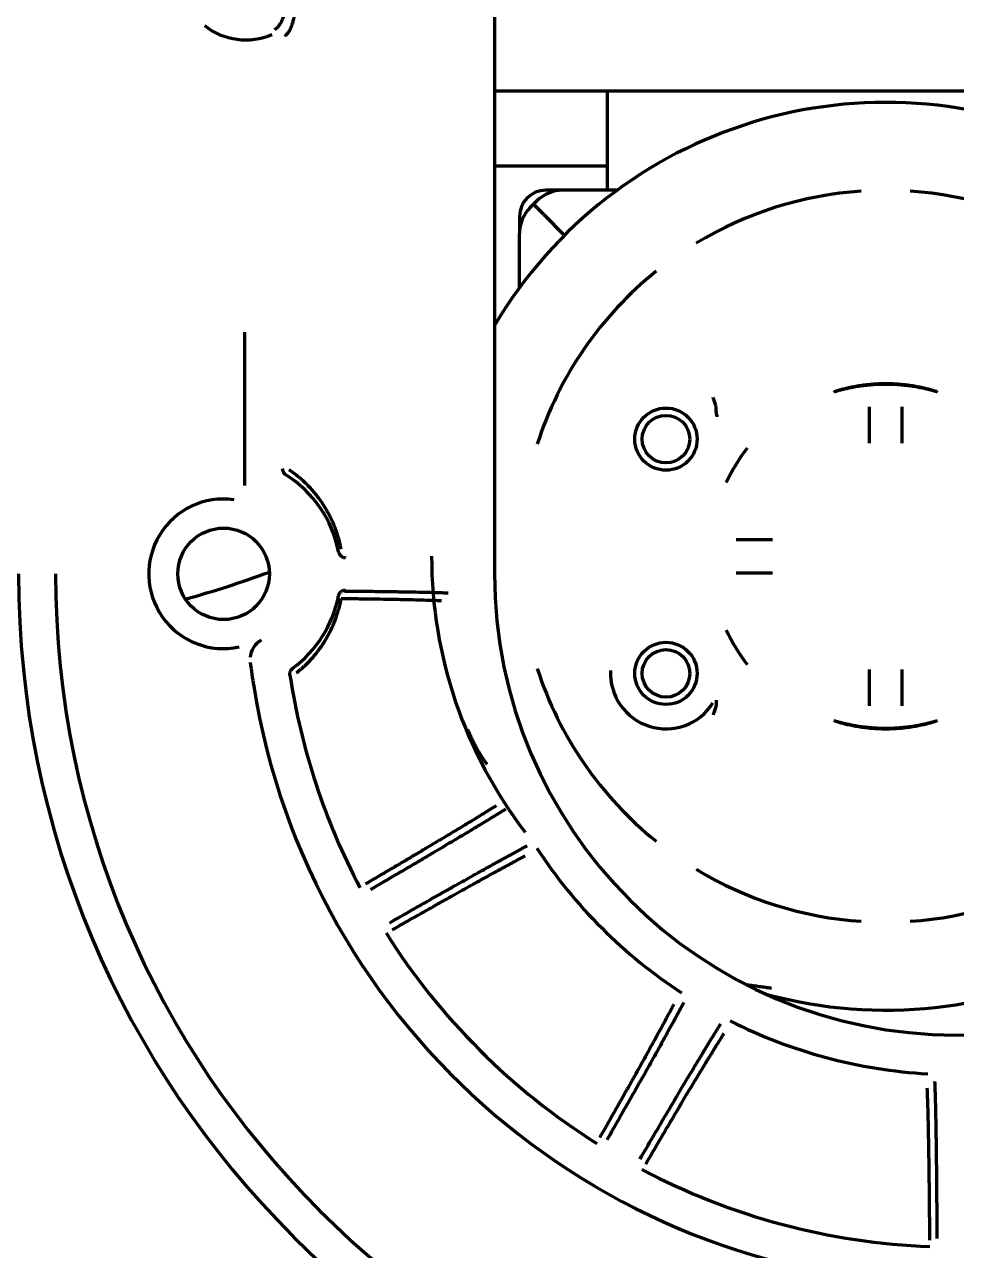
# Model space of a CAD drawing. Header units: inches. Extents: x -2898 to 7248, y 606 to 5598.
# Drawn here: x 3440.3 to 3503.9, y 4691.3 to 4775.1 of the extents above; entities that cross this region are included whole.
import ezdxf

# ---------------------------------------------------------------- set-up
doc = ezdxf.new("R2010")
doc.units = ezdxf.units.IN

msp = doc.modelspace()

# ---------------------------------------------------------------- linework, layer by layer
at = {"linetype": 'Continuous', "lineweight": 70}
for p, q in [((3472.347, 4781.571), (3472.347, 4737.548)), ((3472.347, 4770.548), (3535.346, 4770.548)), ((3480.047, 4763.748), (3480.047, 4770.55)), ((3480.047, 4765.398), (3472.345, 4765.398)), ((3475.232, 4763.016), (3475.005, 4762.789)), ((3477, 4763.748), (3475.847, 4763.748)), ((3480.717, 4763.748), (3476.999, 4763.748)), ((3474.779, 4762.563), (3475.005, 4762.789)), ((3475.713, 4762.082), (3475.005, 4762.789)), ((3475.713, 4762.082), (3475.005, 4762.789)), ((3474.047, 4761.948), (3474.047, 4760.795)), ((3475.713, 4762.082), (3477.127, 4760.668)), ((3475.713, 4762.082), (3477.127, 4760.668)), ((3474.047, 4757.078), (3474.047, 4760.795)), ((3455.274, 4754.046), (3455.274, 4743.586)), ((3487.466, 4748.581), (3487.466, 4748.905)), ((3487.466, 4728.914), (3487.466, 4728.59))]:
    msp.add_line(p, q, dxfattribs=at)
for centre, radius in [((3484.047, 4746.748), 2.125), ((3484.047, 4746.748), 1.625), ((3453.847, 4737.548), 3.125), ((3484.047, 4730.748), 2.125), ((3484.047, 4730.748), 1.625)]:
    msp.add_circle(centre, radius, dxfattribs=at)
for centre, radius, start, end in [((3455.347, 4778.548), 4.529, 231.71709, 293.53976), ((3499.047, 4738.748), 31, 254.7, 149.45625), ((3475.847, 4761.948), 1.8, 90, 180), ((3476.999, 4761.248), 2.5, 90, 135), ((3499.047, 4738.748), 24.991, 93.82427, 121.17573), ((3499.047, 4738.748), 24.991, 58.82427, 86.17573), ((3476.547, 4760.795), 2.5, 135, 180), ((3499.047, 4738.748), 24.991, 128.82427, 162.14701), ((3499.047, 4738.748), 11.996, 142.00464, 155.16062), ((3453.847, 4737.548), 7.991, 10.88963, 57.92406), ((3453.847, 4737.548), 5.109, 81.93308, 282.00746), ((3499.047, 4738.748), 31, 180, 217.4625), ((3503.847, 4737.548), 64, 180, 0), ((3503.847, 4737.548), 61.472, 180, 0), ((3431.047, 4808.048), 75, 285.62344, 290.22188), ((3503.847, 4737.548), 31.5, 180, 0), ((3453.847, 4737.548), 7.991, 306.29963, 349.11037), ((3499.047, 4738.748), 11.996, 204.83938, 217.99536), ((3505.484, 4737.811), 50.211, 187.19463, 189.09231), ((3503.847, 4737.548), 45.991, 188.65313, 207.78465), ((3499.047, 4738.748), 24.991, 197.85299, 231.17573), ((3484.047, 4730.748), 3.788, 177.16731, 327.75157), ((3503.847, 4737.548), 48.553, 189.09025, 350.90976), ((3503.847, 4737.548), 34.207, 213.232, 236.768), ((3499.047, 4738.748), 24.991, 238.82427, 266.17573), ((3499.047, 4738.748), 24.991, 273.82427, 301.17573), ((3503.847, 4737.548), 45.991, 212.21535, 237.78465), ((3503.847, 4737.548), 34.207, 243.232, 266.768), ((3503.847, 4737.548), 45.991, 242.21535, 267.78465)]:
    msp.add_arc(centre, radius, start, end, dxfattribs=at)
msp.add_ellipse((3457.157, 4731.711), major_axis=(1.341, 0.672), ratio=0.998626, start_param=1.621896, end_param=2.588167, dxfattribs=at)
for points, knots in [([(3458.222, 4774.473), (3458.235, 4774.485), (3458.247, 4774.499), (3458.267, 4774.524), (3458.273, 4774.533), (3458.287, 4774.551), (3458.293, 4774.56), (3458.326, 4774.611), (3458.353, 4774.658), (3458.393, 4774.738), (3458.407, 4774.766), (3458.427, 4774.81), (3458.433, 4774.825), (3458.446, 4774.856), (3458.453, 4774.872), (3458.486, 4774.953), (3458.511, 4775.022), (3458.559, 4775.169), (3458.582, 4775.246), (3458.615, 4775.367), (3458.625, 4775.408), (3458.646, 4775.492), (3458.656, 4775.535), (3458.684, 4775.665), (3458.702, 4775.754), (3458.734, 4775.935), (3458.748, 4776.028), (3458.775, 4776.217), (3458.786, 4776.313), (3458.802, 4776.459), (3458.806, 4776.509), (3458.815, 4776.608), (3458.82, 4776.657), (3458.839, 4776.907), (3458.849, 4777.108), (3458.863, 4777.515), (3458.867, 4777.72), (3458.871, 4778.03), (3458.871, 4778.134), (3458.872, 4778.341), (3458.873, 4778.549), (3458.872, 4778.756), (3458.871, 4778.963), (3458.871, 4779.066), (3458.868, 4779.273), (3458.867, 4779.377), (3458.863, 4779.583), (3458.86, 4779.685), (3458.849, 4779.99), (3458.839, 4780.192), (3458.816, 4780.489), (3458.807, 4780.587), (3458.791, 4780.734), (3458.786, 4780.782), (3458.774, 4780.879), (3458.768, 4780.927), (3458.748, 4781.069), (3458.734, 4781.162), (3458.702, 4781.343), (3458.684, 4781.432), (3458.656, 4781.561), (3458.641, 4781.624), (3458.625, 4781.687), (3458.615, 4781.728), (3458.609, 4781.749), (3458.582, 4781.85), (3458.559, 4781.927), (3458.511, 4782.072), (3458.486, 4782.141), (3458.447, 4782.238), (3458.434, 4782.269), (3458.407, 4782.329), (3458.394, 4782.357), (3458.367, 4782.411), (3458.353, 4782.436), (3458.326, 4782.484), (3458.313, 4782.506), (3458.273, 4782.566), (3458.247, 4782.598), (3458.222, 4782.622)], [0, 0, 0, 0, 0.015625, 0.015625, 0.023437, 0.023437, 0.03125, 0.03125, 0.0625, 0.0625, 0.078125, 0.078125, 0.085937, 0.085937, 0.09375, 0.09375, 0.125, 0.125, 0.15625, 0.15625, 0.171875, 0.171875, 0.1875, 0.1875, 0.21875, 0.21875, 0.25, 0.25, 0.28125, 0.28125, 0.296875, 0.296875, 0.3125, 0.3125, 0.375, 0.375, 0.4375, 0.4375, 0.46875, 0.46875, 0.5, 0.53125, 0.53125, 0.5625, 0.5625, 0.59375, 0.59375, 0.625, 0.625, 0.6875, 0.6875, 0.71875, 0.71875, 0.734375, 0.734375, 0.75, 0.75, 0.78125, 0.78125, 0.8125, 0.8125, 0.828125, 0.835937, 0.835937, 0.84375, 0.84375, 0.875, 0.875, 0.90625, 0.90625, 0.921875, 0.921875, 0.9375, 0.9375, 0.953125, 0.953125, 0.96875, 0.96875, 1, 1, 1, 1]), ([(3457.495, 4774.841), (3457.508, 4774.849), (3457.522, 4774.86), (3457.543, 4774.879), (3457.55, 4774.886), (3457.565, 4774.901), (3457.572, 4774.909), (3457.609, 4774.95), (3457.639, 4774.99), (3457.684, 4775.059), (3457.7, 4775.084), (3457.723, 4775.123), (3457.73, 4775.137), (3457.746, 4775.164), (3457.753, 4775.178), (3457.791, 4775.25), (3457.82, 4775.312), (3457.878, 4775.444), (3457.905, 4775.515), (3457.945, 4775.625), (3457.958, 4775.663), (3457.983, 4775.74), (3457.996, 4775.779), (3458.032, 4775.898), (3458.054, 4775.98), (3458.096, 4776.147), (3458.115, 4776.232), (3458.151, 4776.406), (3458.167, 4776.494), (3458.19, 4776.63), (3458.197, 4776.675), (3458.211, 4776.766), (3458.218, 4776.812), (3458.249, 4777.041), (3458.268, 4777.226), (3458.299, 4777.6), (3458.31, 4777.788), (3458.32, 4778.073), (3458.323, 4778.168), (3458.327, 4778.358), (3458.328, 4778.549), (3458.326, 4778.834), (3458.32, 4779.024), (3458.315, 4779.166), (3458.313, 4779.213), (3458.308, 4779.308), (3458.306, 4779.356), (3458.297, 4779.498), (3458.291, 4779.592), (3458.268, 4779.872), (3458.248, 4780.057), (3458.211, 4780.331), (3458.198, 4780.421), (3458.175, 4780.556), (3458.167, 4780.6), (3458.15, 4780.689), (3458.142, 4780.733), (3458.115, 4780.865), (3458.095, 4780.95), (3458.053, 4781.117), (3458.031, 4781.198), (3457.984, 4781.356), (3457.959, 4781.433), (3457.905, 4781.58), (3457.878, 4781.651), (3457.821, 4781.783), (3457.791, 4781.844), (3457.746, 4781.93), (3457.731, 4781.958), (3457.708, 4781.997), (3457.7, 4782.01), (3457.685, 4782.035), (3457.67, 4782.059), (3457.654, 4782.082), (3457.639, 4782.104), (3457.631, 4782.114), (3457.608, 4782.144), (3457.593, 4782.163), (3457.549, 4782.212), (3457.521, 4782.238), (3457.495, 4782.255)], [0, 0, 0, 0, 0.015625, 0.015625, 0.023437, 0.023437, 0.03125, 0.03125, 0.0625, 0.0625, 0.078125, 0.078125, 0.085937, 0.085937, 0.09375, 0.09375, 0.125, 0.125, 0.15625, 0.15625, 0.171875, 0.171875, 0.1875, 0.1875, 0.21875, 0.21875, 0.25, 0.25, 0.28125, 0.28125, 0.296875, 0.296875, 0.3125, 0.3125, 0.375, 0.375, 0.4375, 0.4375, 0.46875, 0.46875, 0.5, 0.53125, 0.5625, 0.5625, 0.578125, 0.578125, 0.59375, 0.59375, 0.625, 0.625, 0.6875, 0.6875, 0.71875, 0.71875, 0.734375, 0.734375, 0.75, 0.75, 0.78125, 0.78125, 0.8125, 0.8125, 0.84375, 0.84375, 0.875, 0.875, 0.90625, 0.90625, 0.921875, 0.921875, 0.929687, 0.929687, 0.9375, 0.945312, 0.945312, 0.953125, 0.953125, 0.96875, 0.96875, 1, 1, 1, 1]), ([(3457.347, 4774.735), (3457.351, 4774.741), (3457.365, 4774.752), (3457.414, 4774.787), (3457.449, 4774.81), (3457.495, 4774.841)], [0, 0, 0, 0, 0.5, 0.5, 1, 1, 1, 1]), ([(3458.08, 4774.293), (3458.08, 4774.293), (3458.08, 4774.294), (3458.08, 4774.295), (3458.081, 4774.297), (3458.082, 4774.301), (3458.085, 4774.31), (3458.089, 4774.319), (3458.099, 4774.337), (3458.109, 4774.351), (3458.145, 4774.396), (3458.179, 4774.431), (3458.222, 4774.473)], [0, 0, 0, 0, 0.015625, 0.015625, 0.03125, 0.0625, 0.125, 0.25, 0.25, 0.5, 0.5, 1, 1, 1, 1]), ([(3487.448, 4749.036), (3487.42, 4749.129), (3487.39, 4749.221), (3487.342, 4749.359), (3487.326, 4749.405), (3487.302, 4749.474), (3487.293, 4749.497), (3487.276, 4749.543), (3487.268, 4749.566), (3487.259, 4749.589)], [0, 0, 0, 0, 0.5, 0.5, 0.75, 0.75, 0.875, 0.875, 1, 1, 1, 1]), ([(3487.466, 4748.905), (3487.466, 4748.927), (3487.465, 4748.949), (3487.459, 4748.992), (3487.455, 4749.014), (3487.448, 4749.036)], [0, 0, 0, 0, 0.5, 0.5, 1, 1, 1, 1]), ([(3497.927, 4748.961), (3497.926, 4748.879), (3497.925, 4748.794), (3497.924, 4748.617), (3497.923, 4748.433), (3497.922, 4748.237), (3497.921, 4748.11), (3497.921, 4748.084), (3497.921, 4748.033), (3497.921, 4748.007), (3497.92, 4747.928), (3497.92, 4747.876), (3497.92, 4747.717), (3497.919, 4747.501), (3497.919, 4747.28), (3497.918, 4747.111), (3497.918, 4747.026), (3497.918, 4746.941), (3497.918, 4746.883), (3497.918, 4746.855), (3497.918, 4746.711), (3497.918, 4746.595), (3497.918, 4746.48)], [0, 0, 0, 0, 0.125, 0.125, 0.25, 0.375, 0.375, 0.40625, 0.40625, 0.4375, 0.4375, 0.5, 0.5, 0.625, 0.75, 0.75, 0.8125, 0.84375, 0.84375, 0.875, 0.875, 1, 1, 1, 1]), ([(3500.176, 4746.48), (3500.176, 4746.595), (3500.176, 4746.71), (3500.176, 4746.938), (3500.176, 4747.164), (3500.175, 4747.386), (3500.175, 4747.523), (3500.175, 4747.551), (3500.175, 4747.606), (3500.175, 4747.633), (3500.174, 4747.715), (3500.174, 4747.769), (3500.174, 4747.928), (3500.173, 4748.135), (3500.172, 4748.331), (3500.171, 4748.474), (3500.171, 4748.544), (3500.17, 4748.613), (3500.17, 4748.659), (3500.17, 4748.681), (3500.169, 4748.793), (3500.168, 4748.879), (3500.167, 4748.961)], [0, 0, 0, 0, 0.125, 0.125, 0.25, 0.375, 0.375, 0.40625, 0.40625, 0.4375, 0.4375, 0.5, 0.5, 0.625, 0.75, 0.75, 0.8125, 0.84375, 0.84375, 0.875, 0.875, 1, 1, 1, 1]), ([(3487.466, 4748.581), (3487.478, 4748.522), (3487.488, 4748.466), (3487.507, 4748.363), (3487.516, 4748.315), (3487.524, 4748.271)], [0, 0, 0, 0, 0.5, 0.5, 1, 1, 1, 1]), ([(3457.856, 4744.744), (3457.856, 4744.701), (3457.861, 4744.659), (3457.874, 4744.608), (3457.877, 4744.598), (3457.884, 4744.578), (3457.887, 4744.568), (3457.899, 4744.538), (3457.917, 4744.5), (3457.94, 4744.465), (3457.959, 4744.439), (3457.965, 4744.431), (3457.979, 4744.415), (3457.986, 4744.407), (3458.022, 4744.368), (3458.055, 4744.342), (3458.091, 4744.319)], [0, 0, 0, 0, 0.25, 0.25, 0.3125, 0.3125, 0.375, 0.375, 0.5, 0.625, 0.625, 0.6875, 0.6875, 0.75, 0.75, 1, 1, 1, 1]), ([(3461.878, 4739.222), (3461.865, 4739.292), (3461.85, 4739.361), (3461.82, 4739.499), (3461.772, 4739.705), (3461.717, 4739.908), (3461.598, 4740.31), (3461.506, 4740.572), (3461.298, 4741.086), (3461.181, 4741.338), (3461.02, 4741.646), (3460.987, 4741.707), (3460.92, 4741.829), (3460.885, 4741.889), (3460.779, 4742.07), (3460.705, 4742.188), (3460.477, 4742.537), (3460.315, 4742.76), (3459.969, 4743.188), (3459.786, 4743.393), (3459.496, 4743.688), (3459.397, 4743.784), (3459.243, 4743.925), (3459.192, 4743.972), (3459.087, 4744.063), (3459.033, 4744.108), (3458.764, 4744.331), (3458.54, 4744.499), (3458.307, 4744.655)], [0, 0, 0, 0, 0.03125, 0.03125, 0.0625, 0.125, 0.125, 0.25, 0.25, 0.375, 0.375, 0.40625, 0.40625, 0.4375, 0.4375, 0.5, 0.5, 0.625, 0.625, 0.75, 0.75, 0.8125, 0.8125, 0.84375, 0.84375, 0.875, 0.875, 1, 1, 1, 1]), ([(3491.315, 4739.877), (3491.2, 4739.877), (3491.085, 4739.877), (3490.857, 4739.877), (3490.631, 4739.877), (3490.409, 4739.876), (3490.271, 4739.876), (3490.244, 4739.876), (3490.189, 4739.875), (3490.162, 4739.875), (3490.08, 4739.875), (3490.026, 4739.875), (3489.867, 4739.874), (3489.66, 4739.874), (3489.464, 4739.872), (3489.321, 4739.872), (3489.251, 4739.871), (3489.182, 4739.871), (3489.136, 4739.87), (3489.113, 4739.87), (3489.001, 4739.87), (3488.916, 4739.869), (3488.834, 4739.868)], [0, 0, 0, 0, 0.125, 0.125, 0.25, 0.375, 0.375, 0.40625, 0.40625, 0.4375, 0.4375, 0.5, 0.5, 0.625, 0.75, 0.75, 0.8125, 0.84375, 0.84375, 0.875, 0.875, 1, 1, 1, 1]), ([(3461.694, 4739.057), (3461.7, 4739.029), (3461.708, 4739.001), (3461.723, 4738.961), (3461.729, 4738.948), (3461.741, 4738.922), (3461.748, 4738.909), (3461.77, 4738.872), (3461.787, 4738.848), (3461.815, 4738.816), (3461.825, 4738.805), (3461.845, 4738.785), (3461.856, 4738.775), (3461.89, 4738.747), (3461.913, 4738.731), (3461.951, 4738.71), (3461.964, 4738.703), (3461.99, 4738.691), (3462.003, 4738.686), (3462.044, 4738.671), (3462.1, 4738.656), (3462.157, 4738.651), (3462.186, 4738.651)], [0, 0, 0, 0, 0.125, 0.125, 0.1875, 0.1875, 0.25, 0.25, 0.375, 0.375, 0.4375, 0.4375, 0.5, 0.5, 0.625, 0.625, 0.6875, 0.6875, 0.75, 0.75, 0.875, 1, 1, 1, 1]), ([(3488.834, 4737.627), (3488.916, 4737.627), (3489.001, 4737.626), (3489.178, 4737.625), (3489.362, 4737.624), (3489.558, 4737.622), (3489.685, 4737.622), (3489.71, 4737.622), (3489.762, 4737.622), (3489.788, 4737.621), (3489.866, 4737.621), (3489.919, 4737.621), (3490.078, 4737.62), (3490.294, 4737.62), (3490.515, 4737.619), (3490.684, 4737.619), (3490.768, 4737.619), (3490.854, 4737.619), (3490.911, 4737.619), (3490.94, 4737.619), (3491.084, 4737.618), (3491.2, 4737.618), (3491.315, 4737.618)], [0, 0, 0, 0, 0.125, 0.125, 0.25, 0.375, 0.375, 0.40625, 0.40625, 0.4375, 0.4375, 0.5, 0.5, 0.625, 0.75, 0.75, 0.8125, 0.84375, 0.84375, 0.875, 0.875, 1, 1, 1, 1]), ([(3461.694, 4736.038), (3461.7, 4736.067), (3461.708, 4736.094), (3461.723, 4736.135), (3461.729, 4736.148), (3461.741, 4736.174), (3461.748, 4736.186), (3461.77, 4736.224), (3461.787, 4736.247), (3461.815, 4736.28), (3461.825, 4736.29), (3461.845, 4736.311), (3461.856, 4736.32), (3461.89, 4736.348), (3461.913, 4736.364), (3461.951, 4736.386), (3461.964, 4736.392), (3461.99, 4736.404), (3462.003, 4736.41), (3462.044, 4736.424), (3462.1, 4736.439), (3462.157, 4736.444), (3462.186, 4736.444)], [0, 0, 0, 0, 0.125, 0.125, 0.1875, 0.1875, 0.25, 0.25, 0.375, 0.375, 0.4375, 0.4375, 0.5, 0.5, 0.625, 0.625, 0.6875, 0.6875, 0.75, 0.75, 0.875, 1, 1, 1, 1]), ([(3462.1, 4736.373), (3462.493, 4736.37), (3462.874, 4736.367), (3463.615, 4736.359), (3464.334, 4736.35), (3465.009, 4736.341), (3465.5, 4736.334), (3465.66, 4736.331), (3465.897, 4736.327), (3466.015, 4736.325), (3466.131, 4736.323), (3466.207, 4736.322), (3466.246, 4736.321), (3466.587, 4736.315), (3466.875, 4736.309), (3467.42, 4736.298), (3467.935, 4736.286), (3468.388, 4736.273), (3468.811, 4736.26), (3469.007, 4736.253), (3469.187, 4736.246)], [0, 0, 0, 0, 0.125, 0.125, 0.25, 0.375, 0.375, 0.4375, 0.4375, 0.46875, 0.484375, 0.484375, 0.5, 0.5, 0.625, 0.625, 0.75, 0.875, 0.875, 1, 1, 1, 1]), ([(3458.813, 4730.777), (3458.914, 4730.855), (3459.012, 4730.936), (3459.158, 4731.061), (3459.206, 4731.103), (3459.3, 4731.188), (3459.347, 4731.231), (3459.577, 4731.448), (3459.752, 4731.63), (3460.083, 4732.007), (3460.24, 4732.202), (3460.462, 4732.507), (3460.534, 4732.61), (3460.639, 4732.768), (3460.673, 4732.821), (3460.74, 4732.928), (3460.773, 4732.982), (3460.935, 4733.253), (3461.055, 4733.474), (3461.274, 4733.926), (3461.373, 4734.156), (3461.552, 4734.628), (3461.632, 4734.868), (3461.719, 4735.176), (3461.736, 4735.238), (3461.769, 4735.362), (3461.784, 4735.424), (3461.829, 4735.612), (3461.856, 4735.738), (3461.88, 4735.865)], [0, 0, 0, 0, 0.0625, 0.0625, 0.09375, 0.09375, 0.125, 0.125, 0.25, 0.25, 0.375, 0.375, 0.4375, 0.4375, 0.46875, 0.46875, 0.5, 0.5, 0.625, 0.625, 0.75, 0.75, 0.875, 0.875, 0.90625, 0.90625, 0.9375, 0.9375, 1, 1, 1, 1]), ([(3461.88, 4735.865), (3462.259, 4735.861), (3462.626, 4735.857), (3463.341, 4735.848), (3464.034, 4735.838), (3464.686, 4735.827), (3465.159, 4735.819), (3465.314, 4735.816), (3465.543, 4735.812), (3465.618, 4735.81), (3465.768, 4735.807), (3465.842, 4735.806), (3466.063, 4735.801), (3466.206, 4735.798), (3466.416, 4735.793), (3466.485, 4735.792), (3466.622, 4735.788), (3466.689, 4735.787), (3467.021, 4735.779), (3467.271, 4735.772), (3467.74, 4735.758), (3467.96, 4735.751), (3468.369, 4735.737), (3468.558, 4735.73), (3468.732, 4735.722)], [0, 0, 0, 0, 0.125, 0.125, 0.25, 0.375, 0.375, 0.4375, 0.4375, 0.46875, 0.46875, 0.5, 0.5, 0.5625, 0.5625, 0.59375, 0.59375, 0.625, 0.625, 0.75, 0.75, 0.875, 0.875, 1, 1, 1, 1]), ([(3458.379, 4730.628), (3458.372, 4730.674), (3458.372, 4730.719), (3458.38, 4730.786), (3458.384, 4730.809), (3458.396, 4730.853), (3458.403, 4730.874), (3458.42, 4730.916), (3458.43, 4730.937), (3458.453, 4730.976), (3458.479, 4731.014), (3458.509, 4731.047), (3458.542, 4731.079), (3458.559, 4731.094), (3458.578, 4731.107)], [0, 0, 0, 0, 0.25, 0.25, 0.375, 0.375, 0.5, 0.5, 0.625, 0.625, 0.75, 0.875, 0.875, 1, 1, 1, 1]), ([(3497.918, 4731.016), (3497.918, 4730.9), (3497.918, 4730.785), (3497.918, 4730.558), (3497.918, 4730.332), (3497.919, 4730.11), (3497.919, 4729.972), (3497.919, 4729.945), (3497.919, 4729.89), (3497.919, 4729.862), (3497.92, 4729.781), (3497.92, 4729.727), (3497.92, 4729.568), (3497.921, 4729.361), (3497.922, 4729.165), (3497.923, 4729.022), (3497.924, 4728.951), (3497.924, 4728.882), (3497.924, 4728.837), (3497.924, 4728.814), (3497.925, 4728.702), (3497.926, 4728.616), (3497.927, 4728.534)], [0, 0, 0, 0, 0.125, 0.125, 0.25, 0.375, 0.375, 0.40625, 0.40625, 0.4375, 0.4375, 0.5, 0.5, 0.625, 0.75, 0.75, 0.8125, 0.84375, 0.84375, 0.875, 0.875, 1, 1, 1, 1]), ([(3500.167, 4728.534), (3500.168, 4728.616), (3500.169, 4728.702), (3500.17, 4728.879), (3500.171, 4729.062), (3500.172, 4729.259), (3500.173, 4729.385), (3500.173, 4729.411), (3500.173, 4729.463), (3500.173, 4729.489), (3500.174, 4729.567), (3500.174, 4729.62), (3500.174, 4729.779), (3500.175, 4729.994), (3500.176, 4730.216), (3500.176, 4730.384), (3500.176, 4730.469), (3500.176, 4730.555), (3500.176, 4730.612), (3500.176, 4730.641), (3500.176, 4730.785), (3500.176, 4730.9), (3500.176, 4731.016)], [0, 0, 0, 0, 0.125, 0.125, 0.25, 0.375, 0.375, 0.40625, 0.40625, 0.4375, 0.4375, 0.5, 0.5, 0.625, 0.75, 0.75, 0.8125, 0.84375, 0.84375, 0.875, 0.875, 1, 1, 1, 1]), ([(3487.448, 4728.46), (3487.42, 4728.367), (3487.39, 4728.274), (3487.342, 4728.136), (3487.326, 4728.09), (3487.302, 4728.021), (3487.293, 4727.998), (3487.276, 4727.952), (3487.268, 4727.93), (3487.259, 4727.907)], [0, 0, 0, 0, 0.5, 0.5, 0.75, 0.75, 0.875, 0.875, 1, 1, 1, 1]), ([(3487.466, 4728.59), (3487.466, 4728.569), (3487.465, 4728.547), (3487.459, 4728.503), (3487.455, 4728.481), (3487.448, 4728.46)], [0, 0, 0, 0, 0.5, 0.5, 1, 1, 1, 1]), ([(3470.509, 4726.919), (3470.542, 4726.835), (3470.615, 4726.658), (3470.692, 4726.483), (3470.777, 4726.298), (3470.82, 4726.207), (3470.911, 4726.024), (3470.957, 4725.934), (3471.053, 4725.754), (3471.102, 4725.665), (3471.253, 4725.4), (3471.359, 4725.226), (3471.58, 4724.886), (3471.696, 4724.719), (3471.817, 4724.555)], [0, 0, 0, 0, 0.099124, 0.211734, 0.211734, 0.324343, 0.324343, 0.436953, 0.436953, 0.549562, 0.549562, 0.774781, 0.774781, 1, 1, 1, 1]), ([(3472.453, 4721.711), (3472.251, 4721.583), (3472.024, 4721.441), (3471.522, 4721.128), (3471.247, 4720.958), (3470.797, 4720.683), (3470.641, 4720.588), (3470.398, 4720.44), (3470.315, 4720.389), (3470.189, 4720.313), (3470.146, 4720.287), (3470.06, 4720.235), (3470.017, 4720.209), (3469.626, 4719.972), (3469.26, 4719.752), (3468.494, 4719.292), (3468.093, 4719.053), (3467.465, 4718.679), (3467.251, 4718.552), (3466.978, 4718.39), (3466.923, 4718.358), (3466.813, 4718.293), (3466.757, 4718.26), (3466.59, 4718.161), (3466.366, 4718.028), (3466.139, 4717.894), (3465.909, 4717.759), (3465.794, 4717.691), (3465.447, 4717.486), (3465.213, 4717.349), (3464.505, 4716.933), (3464.024, 4716.651), (3463.533, 4716.364)], [0, 0, 0, 0, 0.125, 0.125, 0.25, 0.25, 0.3125, 0.3125, 0.34375, 0.34375, 0.359375, 0.359375, 0.375, 0.375, 0.5, 0.5, 0.625, 0.625, 0.6875, 0.6875, 0.703125, 0.703125, 0.71875, 0.71875, 0.75, 0.78125, 0.78125, 0.8125, 0.8125, 0.875, 0.875, 1, 1, 1, 1]), ([(3473.11, 4721.484), (3472.9, 4721.352), (3472.665, 4721.205), (3472.144, 4720.884), (3471.858, 4720.709), (3471.391, 4720.426), (3471.229, 4720.327), (3470.977, 4720.175), (3470.891, 4720.123), (3470.76, 4720.044), (3470.716, 4720.018), (3470.627, 4719.964), (3470.582, 4719.937), (3470.176, 4719.693), (3469.797, 4719.466), (3469.002, 4718.992), (3468.586, 4718.745), (3467.934, 4718.36), (3467.712, 4718.229), (3467.429, 4718.062), (3467.372, 4718.028), (3467.258, 4717.961), (3467.2, 4717.927), (3467.027, 4717.825), (3466.911, 4717.756), (3466.328, 4717.413), (3465.851, 4717.133), (3464.876, 4716.563), (3464.378, 4716.273), (3463.87, 4715.977)], [0, 0, 0, 0, 0.125, 0.125, 0.25, 0.25, 0.3125, 0.3125, 0.34375, 0.34375, 0.359375, 0.359375, 0.375, 0.375, 0.5, 0.5, 0.625, 0.625, 0.6875, 0.6875, 0.703125, 0.703125, 0.71875, 0.71875, 0.75, 0.75, 0.875, 0.875, 1, 1, 1, 1]), ([(3465.178, 4713.712), (3465.688, 4714.004), (3466.187, 4714.29), (3467.165, 4714.847), (3467.643, 4715.118), (3468.345, 4715.516), (3468.576, 4715.647), (3468.919, 4715.84), (3469.032, 4715.905), (3469.202, 4716), (3469.258, 4716.032), (3469.37, 4716.095), (3469.426, 4716.126), (3469.925, 4716.407), (3470.348, 4716.645), (3471.157, 4717.097), (3471.542, 4717.311), (3472.09, 4717.615), (3472.268, 4717.713), (3472.484, 4717.833), (3472.527, 4717.856), (3472.613, 4717.903), (3472.655, 4717.926), (3472.781, 4717.996), (3472.863, 4718.041), (3473.265, 4718.261), (3473.561, 4718.422), (3474.103, 4718.714), (3474.348, 4718.845), (3474.566, 4718.96)], [0, 0, 0, 0, 0.125, 0.125, 0.25, 0.25, 0.3125, 0.3125, 0.34375, 0.34375, 0.359375, 0.359375, 0.375, 0.375, 0.5, 0.5, 0.625, 0.625, 0.6875, 0.6875, 0.703125, 0.703125, 0.71875, 0.71875, 0.75, 0.75, 0.875, 0.875, 1, 1, 1, 1]), ([(3465.345, 4713.227), (3465.838, 4713.508), (3466.321, 4713.783), (3467.266, 4714.319), (3467.728, 4714.581), (3468.407, 4714.963), (3468.63, 4715.089), (3468.962, 4715.276), (3469.072, 4715.337), (3469.236, 4715.429), (3469.29, 4715.46), (3469.399, 4715.521), (3469.452, 4715.551), (3469.935, 4715.821), (3470.345, 4716.05), (3471.127, 4716.484), (3471.5, 4716.69), (3472.031, 4716.982), (3472.203, 4717.077), (3472.412, 4717.192), (3472.454, 4717.214), (3472.536, 4717.259), (3472.577, 4717.282), (3472.699, 4717.348), (3472.858, 4717.435), (3473.012, 4717.518), (3473.163, 4717.6), (3473.237, 4717.64), (3473.453, 4717.757), (3473.591, 4717.831), (3473.986, 4718.042), (3474.223, 4718.167), (3474.435, 4718.278)], [0, 0, 0, 0, 0.125, 0.125, 0.25, 0.25, 0.3125, 0.3125, 0.34375, 0.34375, 0.359375, 0.359375, 0.375, 0.375, 0.5, 0.5, 0.625, 0.625, 0.6875, 0.6875, 0.703125, 0.703125, 0.71875, 0.71875, 0.75, 0.78125, 0.78125, 0.8125, 0.8125, 0.875, 0.875, 1, 1, 1, 1]), ([(3489.6, 4709.492), (3489.737, 4709.471), (3489.874, 4709.451), (3490.149, 4709.411), (3490.286, 4709.391), (3490.562, 4709.352), (3490.699, 4709.334), (3490.975, 4709.297), (3491.113, 4709.279), (3491.251, 4709.261)], [0, 0, 0, 0, 0.25, 0.25, 0.5, 0.5, 0.75, 0.75, 1, 1, 1, 1]), ([(3484.577, 4708.136), (3484.466, 4707.924), (3484.341, 4707.687), (3484.063, 4707.166), (3483.909, 4706.881), (3483.657, 4706.417), (3483.57, 4706.257), (3483.433, 4706.007), (3483.386, 4705.922), (3483.315, 4705.793), (3483.291, 4705.749), (3483.243, 4705.661), (3483.219, 4705.617), (3482.999, 4705.216), (3482.792, 4704.843), (3482.358, 4704.061), (3482.13, 4703.654), (3481.773, 4703.016), (3481.652, 4702.799), (3481.496, 4702.523), (3481.465, 4702.467), (3481.402, 4702.355), (3481.37, 4702.299), (3481.275, 4702.13), (3481.147, 4701.903), (3481.018, 4701.673), (3480.887, 4701.441), (3480.821, 4701.325), (3480.622, 4700.974), (3480.489, 4700.738), (3480.083, 4700.023), (3479.808, 4699.539), (3479.526, 4699.045)], [0, 0, 0, 0, 0.125, 0.125, 0.25, 0.25, 0.3125, 0.3125, 0.34375, 0.34375, 0.359375, 0.359375, 0.375, 0.375, 0.5, 0.5, 0.625, 0.625, 0.6875, 0.6875, 0.703125, 0.703125, 0.71875, 0.71875, 0.75, 0.78125, 0.78125, 0.8125, 0.8125, 0.875, 0.875, 1, 1, 1, 1]), ([(3485.26, 4708.267), (3485.144, 4708.048), (3485.014, 4707.804), (3484.723, 4707.265), (3484.563, 4706.97), (3484.301, 4706.492), (3484.209, 4706.326), (3484.067, 4706.067), (3484.019, 4705.98), (3483.945, 4705.846), (3483.92, 4705.8), (3483.869, 4705.71), (3483.844, 4705.664), (3483.615, 4705.25), (3483.4, 4704.864), (3482.948, 4704.055), (3482.711, 4703.634), (3482.34, 4702.974), (3482.213, 4702.75), (3482.051, 4702.463), (3482.019, 4702.406), (3481.954, 4702.29), (3481.921, 4702.232), (3481.822, 4702.057), (3481.755, 4701.94), (3481.422, 4701.351), (3481.149, 4700.87), (3480.589, 4699.889), (3480.304, 4699.389), (3480.011, 4698.878)], [0, 0, 0, 0, 0.125, 0.125, 0.25, 0.25, 0.3125, 0.3125, 0.34375, 0.34375, 0.359375, 0.359375, 0.375, 0.375, 0.5, 0.5, 0.625, 0.625, 0.6875, 0.6875, 0.703125, 0.703125, 0.71875, 0.71875, 0.75, 0.75, 0.875, 0.875, 1, 1, 1, 1]), ([(3482.276, 4697.571), (3482.572, 4698.079), (3482.862, 4698.576), (3483.43, 4699.547), (3483.708, 4700.022), (3484.117, 4700.717), (3484.252, 4700.946), (3484.452, 4701.285), (3484.518, 4701.397), (3484.617, 4701.564), (3484.65, 4701.62), (3484.716, 4701.731), (3484.748, 4701.786), (3485.04, 4702.279), (3485.288, 4702.696), (3485.762, 4703.492), (3485.988, 4703.87), (3486.311, 4704.407), (3486.416, 4704.581), (3486.544, 4704.792), (3486.569, 4704.834), (3486.619, 4704.917), (3486.644, 4704.959), (3486.719, 4705.081), (3486.767, 4705.162), (3487.006, 4705.554), (3487.182, 4705.842), (3487.504, 4706.365), (3487.651, 4706.601), (3487.783, 4706.81)], [0, 0, 0, 0, 0.125, 0.125, 0.25, 0.25, 0.3125, 0.3125, 0.34375, 0.34375, 0.359375, 0.359375, 0.375, 0.375, 0.5, 0.5, 0.625, 0.625, 0.6875, 0.6875, 0.703125, 0.703125, 0.71875, 0.71875, 0.75, 0.75, 0.875, 0.875, 1, 1, 1, 1]), ([(3482.664, 4697.234), (3482.95, 4697.724), (3483.231, 4698.204), (3483.781, 4699.141), (3484.051, 4699.599), (3484.447, 4700.269), (3484.578, 4700.49), (3484.772, 4700.817), (3484.836, 4700.926), (3484.932, 4701.087), (3484.964, 4701.141), (3485.027, 4701.248), (3485.059, 4701.301), (3485.342, 4701.776), (3485.582, 4702.179), (3486.043, 4702.946), (3486.262, 4703.311), (3486.576, 4703.829), (3486.678, 4703.997), (3486.802, 4704.201), (3486.826, 4704.241), (3486.875, 4704.322), (3486.899, 4704.362), (3486.972, 4704.48), (3487.066, 4704.635), (3487.158, 4704.784), (3487.225, 4704.894), (3487.247, 4704.93), (3487.291, 4705.001), (3487.4, 4705.178), (3487.503, 4705.344), (3487.739, 4705.724), (3487.882, 4705.952), (3488.011, 4706.153)], [0, 0, 0, 0, 0.125, 0.125, 0.25, 0.25, 0.3125, 0.3125, 0.34375, 0.34375, 0.359375, 0.359375, 0.375, 0.375, 0.5, 0.5, 0.625, 0.625, 0.6875, 0.6875, 0.703125, 0.703125, 0.71875, 0.71875, 0.75, 0.78125, 0.78125, 0.796875, 0.796875, 0.8125, 0.875, 0.875, 1, 1, 1, 1]), ([(3502.39, 4702.896), (3502.4, 4702.649), (3502.409, 4702.372), (3502.427, 4701.76), (3502.435, 4701.425), (3502.447, 4700.879), (3502.451, 4700.69), (3502.457, 4700.395), (3502.459, 4700.295), (3502.462, 4700.142), (3502.463, 4700.09), (3502.465, 4699.986), (3502.466, 4699.934), (3502.474, 4699.461), (3502.481, 4699.019), (3502.494, 4698.093), (3502.5, 4697.609), (3502.508, 4696.852), (3502.511, 4696.595), (3502.514, 4696.266), (3502.514, 4696.2), (3502.516, 4696.067), (3502.516, 4696), (3502.518, 4695.799), (3502.519, 4695.665), (3502.525, 4694.988), (3502.528, 4694.435), (3502.535, 4693.305), (3502.537, 4692.729), (3502.539, 4692.141)], [0, 0, 0, 0, 0.125, 0.125, 0.25, 0.25, 0.3125, 0.3125, 0.34375, 0.34375, 0.359375, 0.359375, 0.375, 0.375, 0.5, 0.5, 0.625, 0.625, 0.6875, 0.6875, 0.703125, 0.703125, 0.71875, 0.71875, 0.75, 0.75, 0.875, 0.875, 1, 1, 1, 1]), ([(3501.865, 4702.441), (3501.875, 4702.202), (3501.885, 4701.935), (3501.904, 4701.344), (3501.914, 4701.02), (3501.927, 4700.493), (3501.932, 4700.31), (3501.938, 4700.026), (3501.94, 4699.929), (3501.944, 4699.781), (3501.945, 4699.731), (3501.947, 4699.631), (3501.948, 4699.581), (3501.957, 4699.124), (3501.965, 4698.697), (3501.98, 4697.803), (3501.987, 4697.336), (3501.996, 4696.606), (3502, 4696.357), (3502.003, 4696.04), (3502.004, 4695.976), (3502.005, 4695.848), (3502.006, 4695.783), (3502.008, 4695.589), (3502.011, 4695.329), (3502.014, 4695.064), (3502.016, 4694.798), (3502.017, 4694.665), (3502.021, 4694.261), (3502.023, 4693.99), (3502.029, 4693.169), (3502.033, 4692.611), (3502.036, 4692.043)], [0, 0, 0, 0, 0.125, 0.125, 0.25, 0.25, 0.3125, 0.3125, 0.34375, 0.34375, 0.359375, 0.359375, 0.375, 0.375, 0.5, 0.5, 0.625, 0.625, 0.6875, 0.6875, 0.703125, 0.703125, 0.71875, 0.71875, 0.75, 0.78125, 0.78125, 0.8125, 0.8125, 0.875, 0.875, 1, 1, 1, 1])]:
    msp.add_open_spline(points, degree=3, knots=knots, dxfattribs=at)
for points in [[(3495.547, 4749.989), (3495.547, 4749.989), (3495.552, 4749.992), (3495.577, 4750.002), (3495.618, 4750.017), (3495.676, 4750.036), (3495.75, 4750.06), (3495.84, 4750.089), (3495.947, 4750.12), (3496.069, 4750.155), (3496.208, 4750.192), (3496.36, 4750.231), (3496.527, 4750.27), (3496.707, 4750.31), (3496.898, 4750.348), (3497.099, 4750.385), (3497.309, 4750.419), (3497.527, 4750.451), (3497.751, 4750.479), (3497.98, 4750.502), (3498.213, 4750.522), (3498.449, 4750.537), (3498.687, 4750.547), (3498.927, 4750.552), (3499.167, 4750.552), (3499.407, 4750.547), (3499.645, 4750.537), (3499.881, 4750.522), (3500.114, 4750.502), (3500.344, 4750.479), (3500.567, 4750.451), (3500.785, 4750.419), (3500.995, 4750.385), (3501.197, 4750.348), (3501.387, 4750.31), (3501.567, 4750.27), (3501.734, 4750.231), (3501.887, 4750.192), (3502.025, 4750.155), (3502.147, 4750.12), (3502.254, 4750.089), (3502.345, 4750.06), (3502.419, 4750.036), (3502.476, 4750.017), (3502.517, 4750.002), (3502.542, 4749.992), (3502.547, 4749.989), (3502.547, 4749.989)], [(3502.547, 4749.989), (3502.547, 4749.988), (3502.542, 4749.988), (3502.517, 4749.994), (3502.476, 4750.004), (3502.419, 4750.019), (3502.345, 4750.039), (3502.255, 4750.063), (3502.148, 4750.091), (3502.026, 4750.121), (3501.888, 4750.155), (3501.736, 4750.19), (3501.57, 4750.226), (3501.391, 4750.263), (3501.2, 4750.298), (3500.999, 4750.333), (3500.789, 4750.365), (3500.571, 4750.395), (3500.347, 4750.421), (3500.117, 4750.444), (3499.883, 4750.462), (3499.646, 4750.476), (3499.408, 4750.486), (3499.167, 4750.49), (3498.927, 4750.49), (3498.686, 4750.486), (3498.448, 4750.476), (3498.211, 4750.462), (3497.977, 4750.444), (3497.747, 4750.421), (3497.523, 4750.395), (3497.305, 4750.365), (3497.095, 4750.333), (3496.894, 4750.298), (3496.704, 4750.263), (3496.524, 4750.226), (3496.358, 4750.19), (3496.206, 4750.155), (3496.068, 4750.121), (3495.946, 4750.091), (3495.839, 4750.063), (3495.749, 4750.039), (3495.675, 4750.019), (3495.618, 4750.004), (3495.577, 4749.994), (3495.553, 4749.988), (3495.547, 4749.988), (3495.547, 4749.989)], [(3495.547, 4727.507), (3495.547, 4727.508), (3495.553, 4727.507), (3495.577, 4727.502), (3495.618, 4727.492), (3495.675, 4727.476), (3495.749, 4727.457), (3495.839, 4727.433), (3495.946, 4727.405), (3496.068, 4727.374), (3496.206, 4727.341), (3496.358, 4727.306), (3496.524, 4727.269), (3496.704, 4727.233), (3496.894, 4727.197), (3497.095, 4727.163), (3497.305, 4727.13), (3497.523, 4727.101), (3497.747, 4727.074), (3497.977, 4727.052), (3498.211, 4727.033), (3498.448, 4727.019), (3498.686, 4727.01), (3498.927, 4727.005), (3499.167, 4727.005), (3499.408, 4727.01), (3499.646, 4727.019), (3499.883, 4727.033), (3500.117, 4727.052), (3500.347, 4727.074), (3500.571, 4727.101), (3500.789, 4727.13), (3500.999, 4727.163), (3501.2, 4727.197), (3501.391, 4727.233), (3501.57, 4727.269), (3501.736, 4727.306), (3501.888, 4727.341), (3502.026, 4727.374), (3502.148, 4727.405), (3502.255, 4727.433), (3502.345, 4727.457), (3502.419, 4727.476), (3502.476, 4727.492), (3502.517, 4727.502), (3502.542, 4727.507), (3502.547, 4727.508), (3502.547, 4727.507)], [(3502.547, 4727.507), (3502.547, 4727.506), (3502.542, 4727.503), (3502.517, 4727.493), (3502.476, 4727.479), (3502.419, 4727.459), (3502.345, 4727.435), (3502.254, 4727.407), (3502.147, 4727.375), (3502.025, 4727.34), (3501.887, 4727.303), (3501.734, 4727.265), (3501.567, 4727.225), (3501.387, 4727.186), (3501.197, 4727.147), (3500.995, 4727.111), (3500.785, 4727.076), (3500.567, 4727.045), (3500.344, 4727.017), (3500.114, 4726.993), (3499.881, 4726.974), (3499.645, 4726.959), (3499.407, 4726.949), (3499.167, 4726.944), (3498.927, 4726.944), (3498.687, 4726.949), (3498.449, 4726.959), (3498.213, 4726.974), (3497.98, 4726.993), (3497.751, 4727.017), (3497.527, 4727.045), (3497.309, 4727.076), (3497.099, 4727.111), (3496.898, 4727.147), (3496.707, 4727.186), (3496.527, 4727.225), (3496.36, 4727.265), (3496.208, 4727.303), (3496.069, 4727.34), (3495.947, 4727.375), (3495.84, 4727.407), (3495.75, 4727.435), (3495.676, 4727.459), (3495.618, 4727.479), (3495.577, 4727.493), (3495.552, 4727.503), (3495.547, 4727.506), (3495.547, 4727.507)]]:
    msp.add_open_spline(points, degree=3, dxfattribs=at)

doc.saveas('drawing.dxf')
